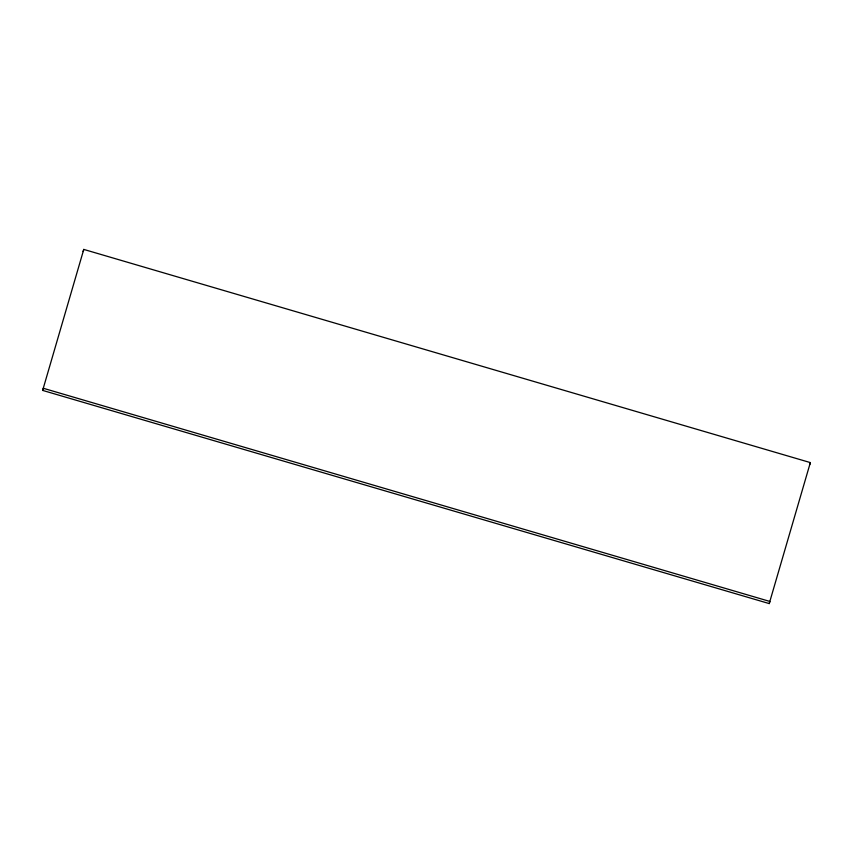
<?xml version="1.0" encoding="UTF-8"?>
<svg xmlns="http://www.w3.org/2000/svg" width="853" height="853" viewBox="0 0 853 853"><rect width="100%" height="100%" fill="white"/><g stroke="black" fill="none" stroke-linecap="round" stroke-linejoin="round"><path stroke-width="1.28" d="M42.65 390.407L83.775 249.417L810.35 462.593L769.225 603.583L42.65 390.407L43.311 388.275L769.886 601.461L769.225 603.583M83.114 251.539L83.775 249.417M809.689 464.725L810.35 462.593"/></g></svg>
